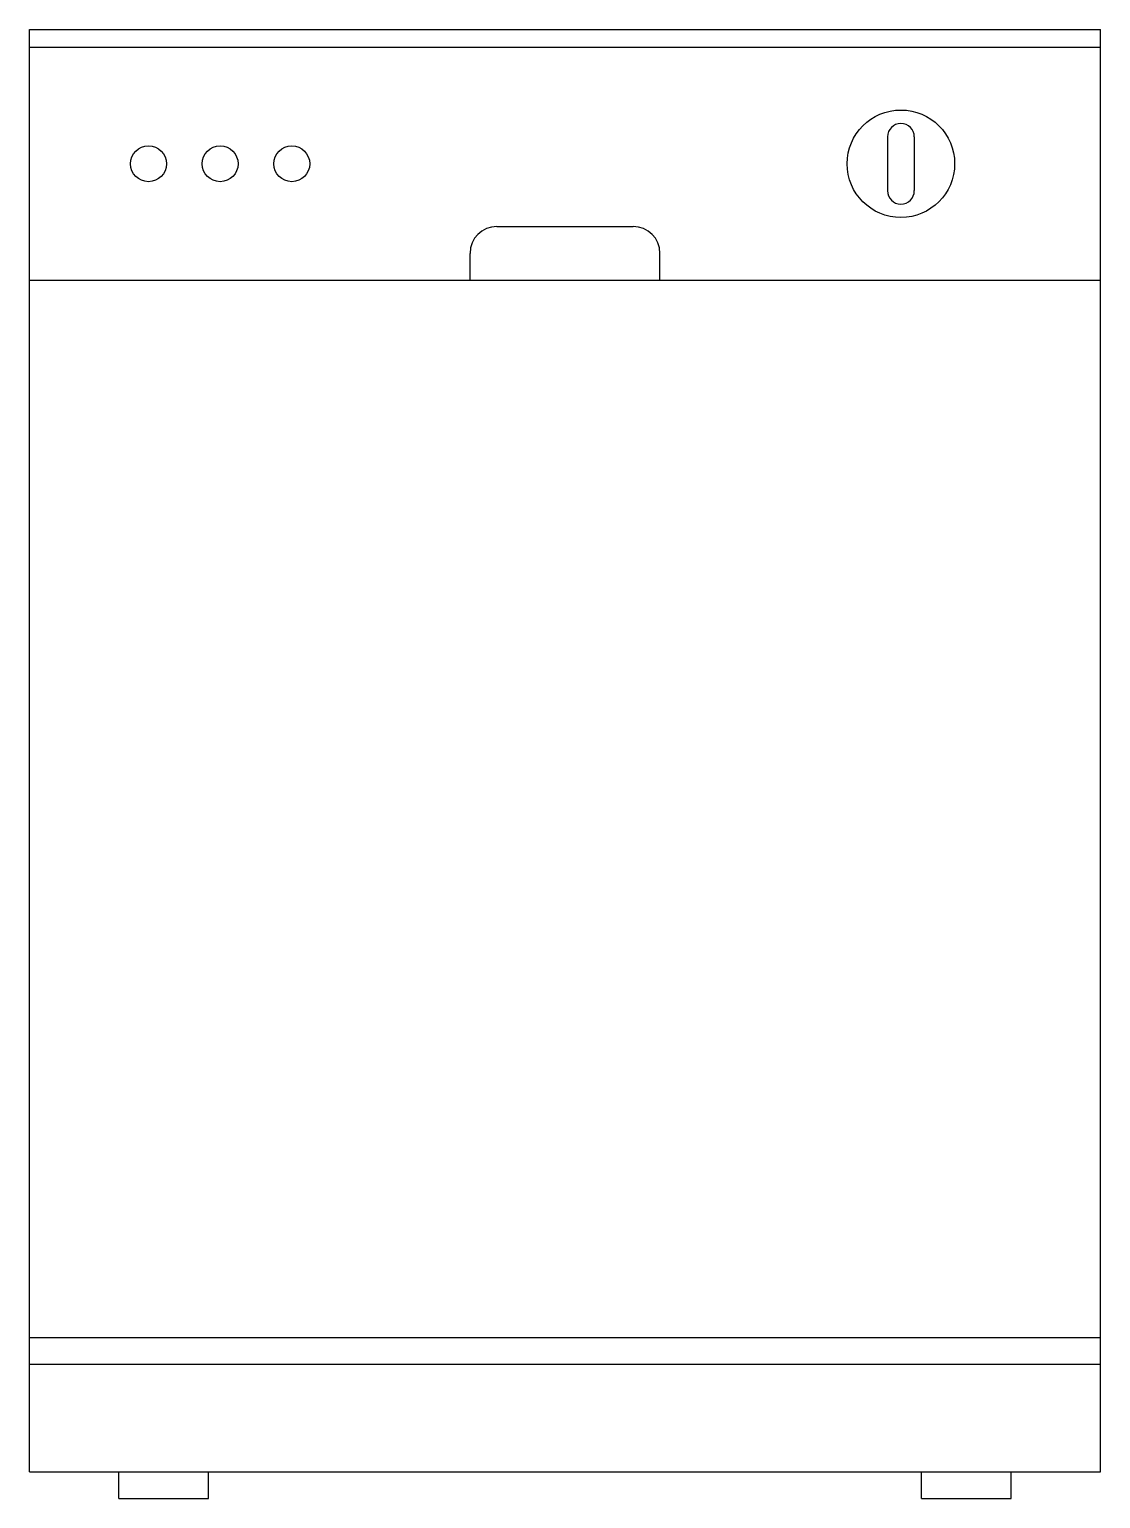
# Model space of a CAD drawing. Extents: x 54212 to 54810, y 15707 to 16527.
import ezdxf

# ---------------------------------------------------------------- set-up
doc = ezdxf.new("R2010")
doc.units = 0
doc.header["$LTSCALE"] = 500
doc.header["$MEASUREMENT"] = 0
doc.layers.add('BOSCH1', color=3, linetype='CONTINUOUS')
doc.layers.add('BOSCH2', color=1, linetype='CONTINUOUS')

msp = doc.modelspace()

# ---------------------------------------------------------------- linework, layer by layer
at = {"layer": 'BOSCH1'}
for p, q in [((54212.22, 16526.83), (54810.22, 16526.83)), ((54212.22, 15721.83), (54212.22, 16526.83)), ((54810.22, 15721.83), (54810.22, 16526.83)), ((54212.22, 16516.83), (54810.22, 16516.83)), ((54212.22, 16386.83), (54810.22, 16386.83)), ((54212.22, 15781.83), (54810.22, 15781.83)), ((54212.22, 15721.83), (54810.22, 15721.83)), ((54262.22, 15706.83), (54262.22, 15721.83)), ((54312.22, 15706.83), (54312.22, 15721.83)), ((54710.22, 15706.83), (54710.22, 15721.83)), ((54760.22, 15706.83), (54760.22, 15721.83)), ((54262.22, 15706.83), (54312.22, 15706.83)), ((54710.22, 15706.83), (54760.22, 15706.83))]:
    msp.add_line(p, q, dxfattribs=at)
for centre, radius in [((54698.72, 16451.83), 30), ((54278.72, 16451.83), 10), ((54318.72, 16451.83), 10), ((54358.72, 16451.83), 10)]:
    msp.add_circle(centre, radius, dxfattribs=at)
at = {"layer": 'BOSCH2'}
for p, q in [((54691.22, 16466.83), (54691.22, 16436.83)), ((54706.22, 16466.83), (54706.22, 16436.83)), ((54473.22, 16416.83), (54549.22, 16416.83)), ((54458.22, 16386.83), (54458.22, 16401.83)), ((54564.22, 16386.83), (54564.22, 16401.83)), ((54212.22, 15796.83), (54810.22, 15796.83))]:
    msp.add_line(p, q, dxfattribs=at)
for centre, radius, start, end in [((54698.72, 16466.83), 7.5, 0, 180), ((54698.72, 16436.83), 7.5, 180, 0), ((54473.22, 16401.83), 15, 90, 180), ((54549.22, 16401.83), 15, 0, 90)]:
    msp.add_arc(centre, radius, start, end, dxfattribs=at)

doc.saveas('drawing.dxf')
